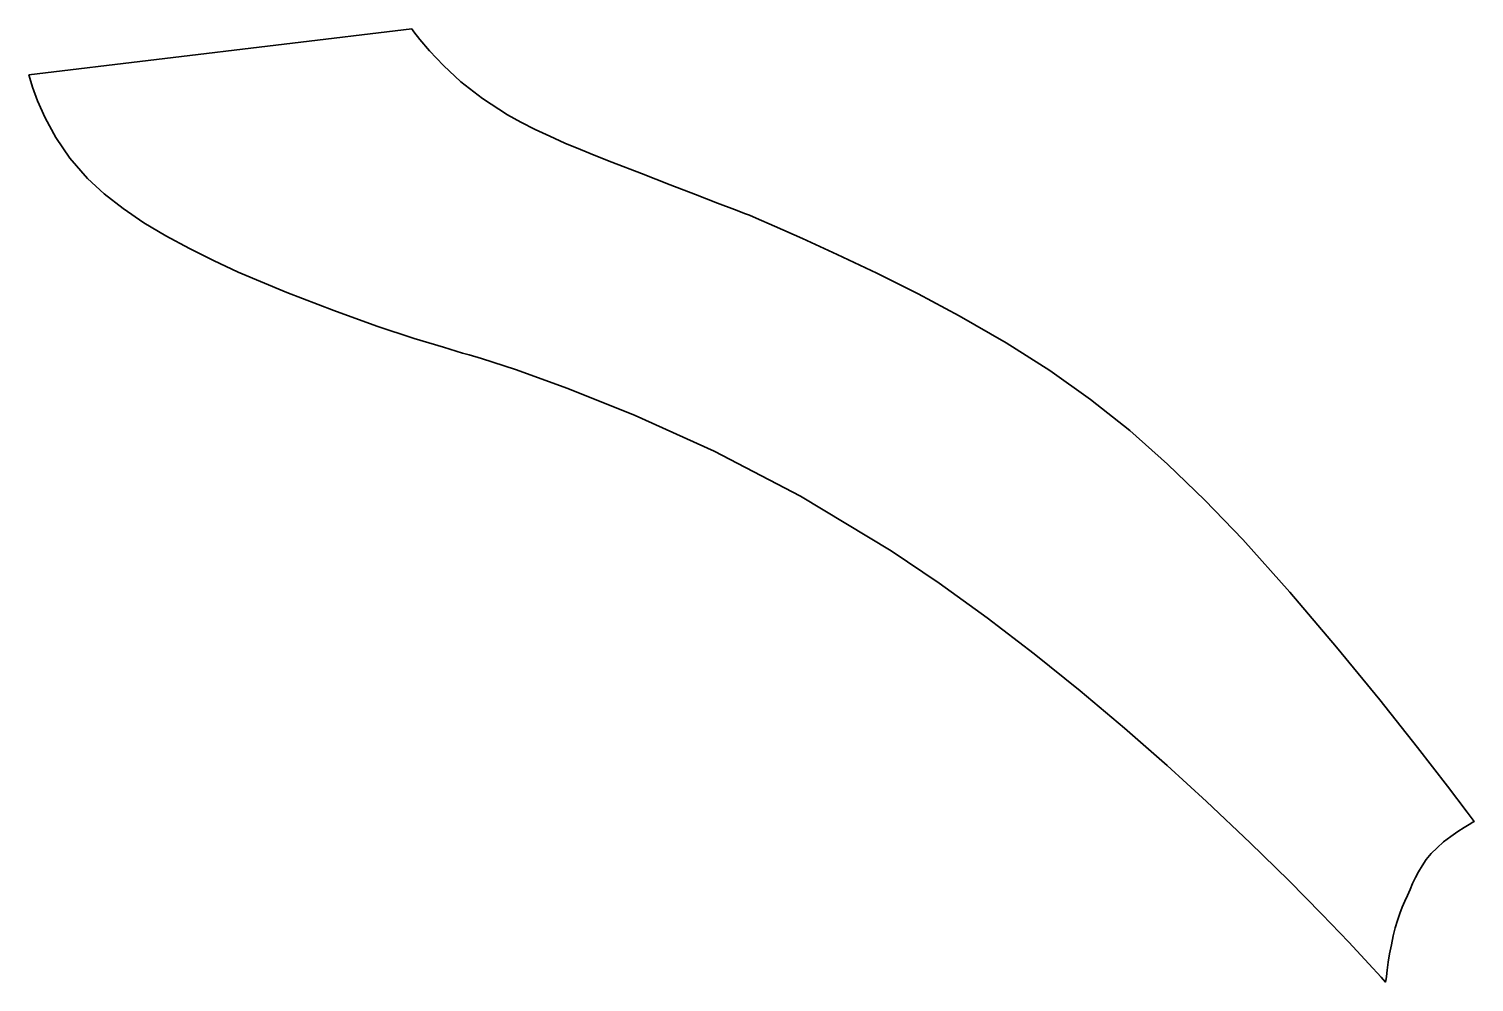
# Model space of a CAD drawing. Extents: x 0 to 5031, y -3320 to 0.
import ezdxf

# ---------------------------------------------------------------- set-up
doc = ezdxf.new("R2010")
doc.units = 0
doc.linetypes.add('Solid', pattern=[0])

msp = doc.modelspace()

# ---------------------------------------------------------------- linework, layer by layer
at = {"color": 0, "linetype": 'Solid', "lineweight": 35}
msp.add_lwpolyline([(4708, -3303), (4665, -3256), (4595, -3181), (4501, -3083), (4386, -2966), (4252, -2835), (4100, -2691), (3962, -2565), (3814, -2436), (3660, -2306), (3500, -2177), (3336, -2051), (3169, -1931), (3002, -1818), (2686, -1628), (2385, -1471), (2111, -1346), (1876, -1252), (1694, -1186), (1575, -1148), (1533, -1135), (1509, -1129), (1443, -1109), (1341, -1078), (1211, -1035), (1061, -981), (898, -918), (728, -847), (643, -807), (559, -765), (477, -721), (400, -675), (328, -626), (262, -575), (204, -521), (142, -450), (94, -378), (57, -310), (30, -251), (12, -203), (3, -172), (0, -160), (1333, 0), (1340, -10), (1361, -37), (1395, -77), (1443, -128), (1504, -184), (1579, -242), (1666, -299), (1713, -325), (1762, -350), (1814, -374), (1866, -398), (1920, -420), (1974, -442), (2029, -464), (2133, -504), (2232, -543), (2321, -577), (2397, -607), (2456, -629), (2495, -644), (2508, -649), (2532, -659), (2596, -687), (2693, -730), (2814, -786), (2952, -851), (3096, -923), (3239, -999), (3402, -1093), (3554, -1190), (3696, -1291), (3832, -1399), (3964, -1516), (4094, -1641), (4226, -1778), (4390, -1962), (4552, -2153), (4703, -2337), (4834, -2503), (4938, -2638), (5007, -2728), (5031, -2761), (5027, -2763), (5014, -2771), (4996, -2782), (4974, -2796), (4950, -2813), (4925, -2832), (4902, -2852), (4882, -2872), (4864, -2893), (4850, -2915), (4837, -2936), (4827, -2956), (4817, -2977), (4808, -2998), (4799, -3018), (4790, -3038), (4781, -3059), (4772, -3081), (4764, -3105), (4756, -3131), (4749, -3159), (4743, -3190), (4737, -3221), (4732, -3251), (4728, -3278), (4726, -3300), (4724, -3315), (4723, -3320), (4708, -3303)], close=True, dxfattribs=at)

doc.saveas('drawing.dxf')
